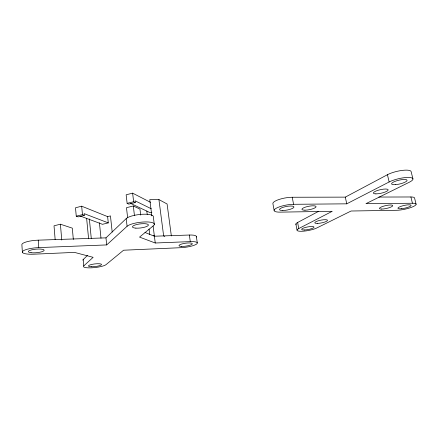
<?xml version="1.0" encoding="UTF-8"?>
<svg xmlns="http://www.w3.org/2000/svg" width="438" height="438" viewBox="0 0 438 438"><rect width="100%" height="100%" fill="white"/><g stroke="black" fill="none" stroke-linecap="round" stroke-linejoin="round"><path stroke-width="0.66" d="M82.864 260.188A11.552 2.425 -6.4 0 1 83.209 259.515L87.567 255.37M22.393 252.365L21.9 245.001A13.863 3.263 -4.8 0 1 38.221 240.161L105.963 237.861L126.204 218.595A14.027 3.734 -6.8 0 1 142.24 214.275A14.027 3.734 -6.8 0 1 153.355 217.056L154.313 224.617M83.8 265.855L93.13 257.33L74.493 252.392L33.863 254.188A13.912 3.126 -5 0 1 22.541 251.472A13.912 3.126 -5 0 1 38.774 247.601L106.702 244.919L127.086 226.287A14.076 3.586 -7 0 1 144.934 221.946A14.076 3.586 -7 0 1 153.519 225.619L139.541 237.106L155.249 243.002L190.289 241.617A11.815 2.584 -8.2 0 1 196.399 244.196A11.815 2.584 -8.2 0 1 181.157 247.673L123.576 250.218L106.034 264.634A11.585 2.327 -6.5 0 1 91.975 267.793A11.585 2.327 -6.5 0 1 83.8 265.855L83.209 259.515M296.11 224.634A11.005 2.436 -10.7 0 1 297.621 222.499L318.404 211.439M274.117 210.36L272.858 203.418A12.806 3.329 -10.6 0 1 279.477 199.339A12.806 3.329 -10.6 0 1 292.234 197.253L345.308 197.127L387.433 174.718A13.868 3.542 -13.4 0 1 402.155 170.415A13.868 3.542 -13.4 0 1 411.162 171.723L412.941 178.945M298.771 228.548L332.223 211.308L280.145 212.134A12.844 3.197 -10.5 0 1 276.044 208.351A12.844 3.197 -10.5 0 1 293.575 204.3L346.743 203.829L389.141 181.978A13.912 3.405 -13.2 0 1 408.468 177.439A13.912 3.405 -13.2 0 1 409.289 182.241L365.965 203.659L412.426 203.248A11.831 2.464 -12.5 0 1 413.067 206.659A11.831 2.464 -12.5 0 1 396.806 210.284L351.095 211.012L316.773 227.979A11.032 2.343 -10.6 0 1 301.798 231.28A11.032 2.343 -10.6 0 1 298.771 228.548L297.621 222.499M81.671 206.194L75.489 207.782L76.261 216.191L78.15 216.881L84.331 215.326L84.167 213.645L108.285 222.887L107.617 216.618L81.671 206.194L82.47 214.625L84.331 215.326M150.535 202.334L132.621 193.147L126.139 194.806L127.129 203.369L128.788 204.152L135.271 202.52L135.068 200.807L151.318 208.789M76.261 216.191L82.47 214.625M127.129 203.369L133.645 201.726L135.271 202.52M73.327 239.433L72.308 228.149L60.406 224.212L54.022 225.811L55.155 239.624M140.686 215.08L139.963 209.112L133.316 205.98L126.478 207.689L127.644 217.823M107.617 216.618L110.453 215.912L112.188 232.047M108.285 222.887L102.465 224.311L80.504 216.137M151.876 212.2L150.053 212.649L130.431 203.314M196.251 237.024A11.782 2.699 -8.1 0 0 189.358 235.031L154.395 236.219L144.973 232.463M171.351 235.945L167.081 203.977L158.912 199.58L149.78 199.619L151.833 215.885M378.832 197.051L410.899 196.974A11.799 2.568 -12.7 0 1 414.578 198.036L416.1 204.245M164.814 236.389L163.642 235.907L158.912 199.58M410.899 196.974L412.426 203.248M387.433 174.718L389.141 181.978M345.308 197.127L346.743 203.829M292.234 197.253L293.575 204.3M295.885 224.032L297.024 230.038M196.328 236.301L197.264 242.789M189.358 235.031L190.289 241.617M153.114 226.052L155.249 243.002M146.812 211.023L147.223 214.363M149.051 229.063L149.714 234.407M132.621 193.147L133.645 201.726M133.316 205.98L134.439 215.458M126.204 218.595L127.086 226.287M105.963 237.861L106.702 244.919M99.415 222.767L100.992 238.162M89.363 218.945L91.285 238.535M86.625 218.354L88.602 238.77M60.406 224.212L61.753 240.04M38.221 240.161L38.774 247.601M153.415 235.759A3.455 0.816 -7.4 0 1 154.313 235.639M304.339 229.999A6.302 1.336 -10.6 0 0 314.035 227.245A6.302 1.336 -10.6 0 0 305.187 227.497A6.302 1.336 -10.6 0 0 304.339 229.999M317.386 223.407A6.526 1.423 -11 0 0 327.514 220.511A6.526 1.423 -11 0 0 318.503 220.714A6.526 1.423 -11 0 0 317.386 223.407M381.651 209.079A6.838 1.473 -12.3 0 0 392.64 205.969A6.838 1.473 -12.3 0 0 383.962 206.046A6.838 1.473 -12.3 0 0 381.651 209.079M401.405 208.734A6.762 1.407 -12.5 0 0 411.112 205.351A6.762 1.407 -12.5 0 0 401.016 206.32A6.762 1.407 -12.5 0 0 401.405 208.734M375.897 193.875A7.594 1.818 -12.6 0 0 388.057 190.273A7.594 1.818 -12.6 0 0 378.372 190.196A7.594 1.818 -12.6 0 0 375.897 193.875M395.733 184.639A7.95 1.944 -13.2 0 0 407.083 180.303A7.95 1.944 -13.2 0 0 395.196 181.305A7.95 1.944 -13.2 0 0 395.733 184.639M282.844 210.503A7.337 1.829 -10.5 0 0 293.964 207.097A7.337 1.829 -10.5 0 0 283.435 207.185A7.337 1.829 -10.5 0 0 282.844 210.503M304.968 210.185A7.216 1.747 -11 0 0 316.072 206.845A7.216 1.747 -11 0 0 305.976 206.933A7.216 1.747 -11 0 0 304.968 210.185M91.646 266.747A6.619 1.33 -6.5 0 0 101.578 264.519A6.619 1.33 -6.5 0 0 91.772 264.415A6.619 1.33 -6.5 0 0 91.646 266.747M181.474 246.413A6.751 1.478 -8.2 0 0 192.255 243.999A6.751 1.478 -8.2 0 0 183.199 243.627A6.751 1.478 -8.2 0 0 181.474 246.413M135.884 228.138A8.043 2.048 -7 0 0 148.389 225.187A8.043 2.048 -7 0 0 137.006 224.453A8.043 2.048 -7 0 0 135.884 228.138M31.071 252.721A7.95 1.785 -5 0 0 44.024 250.629A7.95 1.785 -5 0 0 33.638 249.457A7.95 1.785 -5 0 0 31.071 252.721"/></g></svg>
